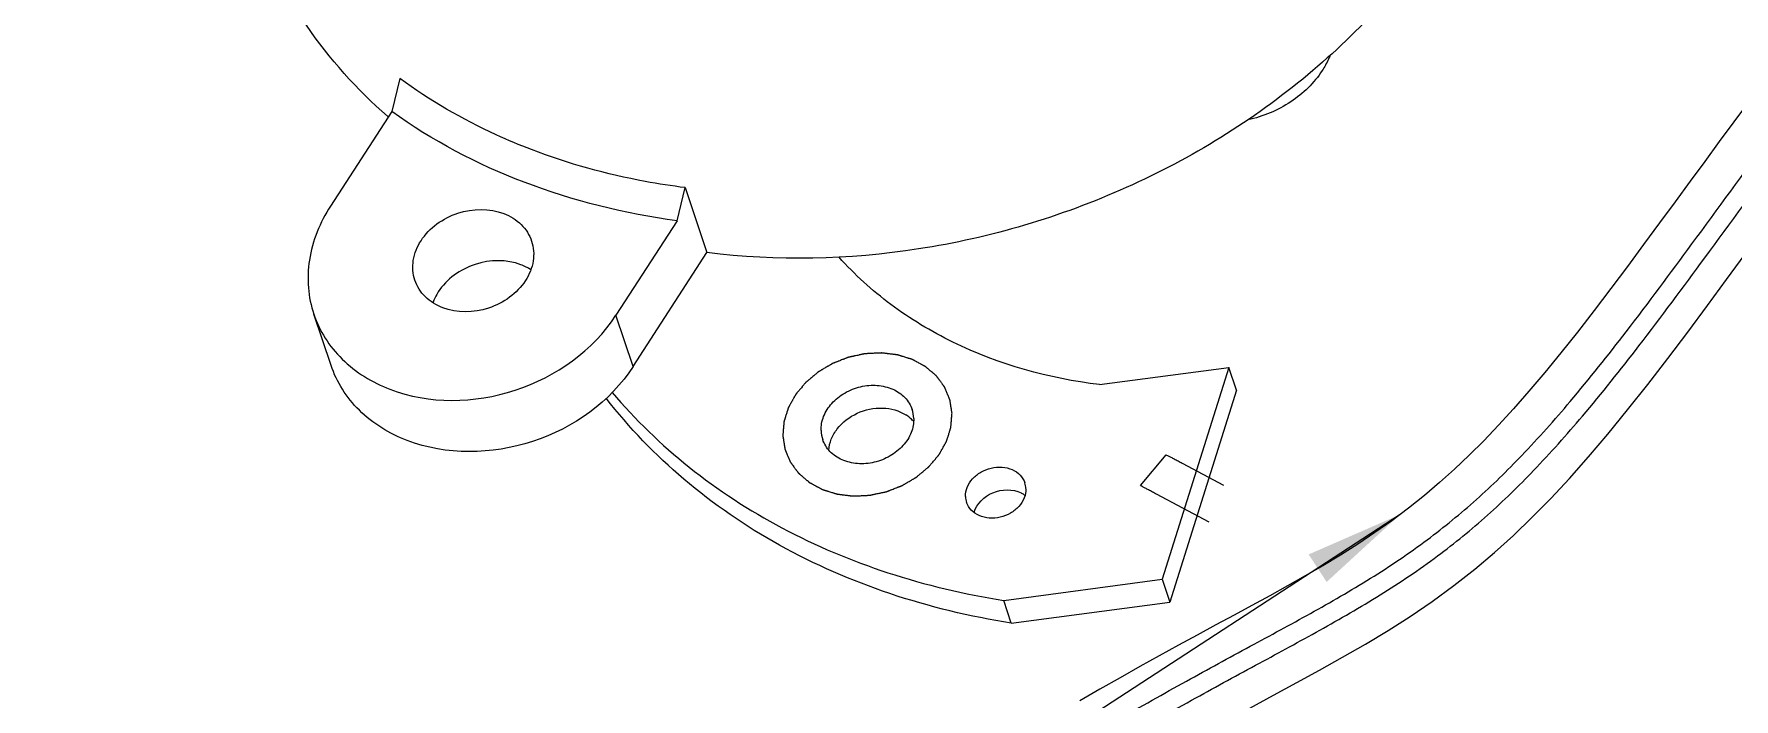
# Model space of a CAD drawing. Header units: millimetres. Extents: x 0 to 420, y 0 to 297.
# Drawn here: x 278.4 to 309.47, y 207.28 to 219.44 of the extents above; entities that cross this region are included whole.
import ezdxf

# ---------------------------------------------------------------- set-up
doc = ezdxf.new("R2010")
doc.units = ezdxf.units.MM
doc.header["$LTSCALE"] = 23.1
doc.layers.get('0').update_dxf_attribs({"linetype": 'CONTINUOUS'})
doc.styles.get("Standard").update_dxf_attribs({"font": 'txt', "width": 0.7})
doc.dimstyles.get("Standard").update_dxf_attribs({"dimtxt": 2.2, "dimasz": 1.8, "dimexe": 1.5, "dimexo": 0.5, "dimtad": 1, "dimdec": 1, "dimzin": 0, "dimdsep": 46, "dimtxsty": 'Standard', "dimblk": '_FILLED', "dimcen": 0.09, "dimclrt": 5, "dimazin": 0, "dimtp": 0.01, "dimtm": 0.01, "dimtfac": 1, "dimtdec": 1, "dimtofl": 0, "dimtmove": 0, "dimatfit": 3, "dimldrblk": '_FILLED', "dimfxl": 1, "dimtolj": 1, "dimtzin": 0, "dimarcsym": 0})

# ---------------------------------------------------------------- blocks, each defined once
blk = doc.blocks.new('_FILLED')
at = {"color": 0, "linetype": 'ByBlock'}
blk.add_solid([(0, 0), (-1, 0.167), (-1, -0.167)], dxfattribs=at)

msp = doc.modelspace()

# ---------------------------------------------------------------- linework, layer by layer
at = {"color": 7, "linetype": 'Continuous'}
for p, q in [((285.082, 218.63), (284.936, 218.025)), ((284.936, 218.025), (283.818, 216.297)), ((284.872, 217.929), (284.86, 217.939)), ((284.875, 217.931), (284.863, 217.942)), ((290.153, 216.027), (290.3, 216.633)), ((290.3, 216.633), (290.699, 215.446)), ((290.153, 216.027), (289.035, 214.299)), ((289.35, 213.362), (290.699, 215.446)), ((283.827, 213.381), (283.512, 214.318)), ((297.877, 213.029), (300.241, 213.343)), ((300.241, 213.343), (299.023, 209.468)), ((300.381, 212.927), (300.241, 213.343)), ((300.381, 212.927), (299.163, 209.051)), ((296.123, 209.083), (299.023, 209.468)), ((299.023, 209.468), (299.163, 209.051)), ((296.263, 208.666), (296.123, 209.083)), ((296.263, 208.666), (299.163, 209.051))]:
    msp.add_line(p, q, dxfattribs=at)
at = {"color": 9, "linetype": 'Continuous'}
msp.add_line((289.35, 213.362), (289.035, 214.299), dxfattribs=at)
at = {"color": 4, "linetype": 'Continuous'}
for p, q in [((298.627, 211.182), (299.093, 211.746)), ((299.388, 211.593), (300.142, 211.192)), ((299.882, 210.512), (298.918, 211.024))]:
    msp.add_line(p, q, dxfattribs=at)
at = {"color": 7, "linetype": 'Continuous'}
for points in [[(309.738, 218.195), (309.471, 217.836), (309.204, 217.475), (308.939, 217.114), (308.673, 216.751), (308.398, 216.375), (308.113, 215.987), (307.822, 215.591), (307.525, 215.19), (307.222, 214.786), (306.916, 214.383), (306.612, 213.991), (306.311, 213.613), (306.014, 213.251), (305.726, 212.91), (305.444, 212.589), (305.168, 212.286), (304.898, 212.004), (304.631, 211.736), (304.363, 211.481), (304.092, 211.237), (303.814, 211.001), (303.522, 210.767), (303.219, 210.54), (302.911, 210.322), (302.598, 210.113), (302.278, 209.911), (301.955, 209.716), (301.633, 209.529), (301.31, 209.346), (300.986, 209.167), (300.661, 208.99), (300.334, 208.812), (300.001, 208.632), (299.661, 208.448), (299.317, 208.26), (298.966, 208.067), (298.611, 207.87), (298.25, 207.667), (297.884, 207.458), (297.514, 207.243)], [(300.623, 207.113), (301.058, 207.349), (301.482, 207.579), (301.899, 207.807), (302.317, 208.041), (302.736, 208.282), (303.149, 208.531), (303.555, 208.79), (303.957, 209.064), (304.354, 209.354), (304.736, 209.654), (305.096, 209.959), (305.443, 210.272), (305.785, 210.602), (306.124, 210.947), (306.465, 211.314), (306.814, 211.708), (307.169, 212.126), (307.529, 212.567), (307.896, 213.031), (308.264, 213.508), (308.628, 213.991), (308.987, 214.475), (309.339, 214.953), (309.677, 215.414)]]:
    msp.add_lwpolyline(points, dxfattribs=at)
for centre, radius, start, end in [((293.901, 212.391), 0.579, 2.0841, 18.4838), ((293.97, 211.902), 0.68, 50.2325, 57.4814), ((293.998, 211.936), 0.636, 42.6212, 50.2067), ((294.012, 211.95), 0.616, 40.8726, 42.5866), ((293.364, 212.209), 0.579, 182.0841, 198.4838), ((296.232, 210.627), 0.47, 55.748, 63.5842), ((296.153, 211.113), 0.377, 2.0976, 18.5065), ((295.802, 210.994), 0.377, 182.0976, 198.5065), ((296.247, 210.65), 0.441, 52.7045, 55.6839)]:
    msp.add_arc(centre, radius, start, end, dxfattribs=at)
for points, knots in [([(295.38, 205.145), (296.306, 205.757), (297.66, 206.593), (299.431, 207.591), (300.609, 208.231), (301.738, 208.842), (302.652, 209.368), (303.359, 209.825), (304.016, 210.292), (304.775, 210.914), (305.645, 211.764), (306.557, 212.792), (307.588, 214.089), (308.785, 215.708), (310.214, 217.669), (311.589, 219.49), (312.85, 221.049), (313.863, 222.229), (314.898, 223.35), (315.61, 224.056), (315.969, 224.397)], [0, 0, 0, 0, 0.116493, 0.166852, 0.213324, 0.257205, 0.301614, 0.32386, 0.345543, 0.386213, 0.426664, 0.473071, 0.530327, 0.600505, 0.68436, 0.78495, 0.839916, 0.894748, 0.948116, 1, 1, 1, 1]), ([(295.565, 204.845), (296.486, 205.456), (297.836, 206.288), (299.601, 207.283), (300.778, 207.923), (301.91, 208.535), (302.828, 209.063), (303.541, 209.524), (304.207, 209.997), (304.977, 210.626), (305.859, 211.487), (306.781, 212.523), (307.818, 213.827), (309.016, 215.447), (310.441, 217.403), (311.808, 219.215), (313.061, 220.766), (314.065, 221.939), (315.091, 223.053), (315.796, 223.756), (316.151, 224.094)], [0, 0, 0, 0, 0.116032, 0.16627, 0.212707, 0.256659, 0.301321, 0.32379, 0.345743, 0.38702, 0.428035, 0.474924, 0.532525, 0.602806, 0.686439, 0.786466, 0.841088, 0.895604, 0.948563, 1, 1, 1, 1]), ([(284.86, 217.939), (284.299, 218.428), (283.306, 219.534), (282.642, 220.867), (282.411, 221.555)], [0, 0, 0, 0, 0.506007, 1, 1, 1, 1]), ([(304.169, 221.48), (303.494, 220.436), (301.751, 218.518), (298.42, 216.47), (294.628, 215.342), (291.978, 215.284), (290.699, 215.446)], [0, 0, 0, 0, 0.241156, 0.493796, 0.749812, 1, 1, 1, 1]), ([(302.092, 219.055), (302.082, 219.031), (302.04, 218.934), (301.989, 218.841), (301.946, 218.775)], [0, 0, 0, 0, 0.246659, 1, 1, 1, 1]), ([(287.494, 217.328), (287.276, 217.411), (286.431, 217.765), (285.632, 218.228), (285.082, 218.63)], [0, 0, 0, 0, 0.255369, 1, 1, 1, 1]), ([(301.946, 218.775), (301.799, 218.548), (301.389, 218.151), (300.865, 217.934), (300.588, 217.874)], [0, 0, 0, 0, 0.488133, 1, 1, 1, 1]), ([(290.153, 216.027), (289.2, 216.156), (287.361, 216.608), (285.679, 217.492), (284.936, 218.025)], [0, 0, 0, 0, 0.51273, 1, 1, 1, 1]), ([(290.3, 216.633), (290.056, 216.664), (289.102, 216.812), (288.165, 217.071), (287.494, 217.328)], [0, 0, 0, 0, 0.254751, 1, 1, 1, 1]), ([(283.818, 216.297), (283.625, 216), (283.42, 215.497), (283.392, 214.805), (283.459, 214.475), (283.512, 214.318)], [0, 0, 0, 0, 0.514741, 0.759722, 1, 1, 1, 1]), ([(285.472, 215.663), (285.624, 215.898), (286.116, 216.251), (286.723, 216.259), (286.984, 216.159)], [0, 0, 0, 0, 0.500574, 1, 1, 1, 1]), ([(286.984, 216.159), (287.102, 216.114), (287.318, 215.983), (287.455, 215.768), (287.493, 215.656)], [0, 0, 0, 0, 0.516007, 1, 1, 1, 1]), ([(285.36, 214.939), (285.322, 215.054), (285.302, 215.315), (285.402, 215.555), (285.472, 215.663)], [0, 0, 0, 0, 0.483404, 1, 1, 1, 1]), ([(287.493, 215.656), (287.531, 215.541), (287.551, 215.28), (287.451, 215.041), (287.381, 214.932)], [0, 0, 0, 0, 0.483404, 1, 1, 1, 1]), ([(287.299, 215.222), (287.038, 215.322), (286.431, 215.314), (285.939, 214.961), (285.787, 214.726)], [0, 0, 0, 0, 0.499426, 1, 1, 1, 1]), ([(297.877, 213.029), (296.952, 213.142), (295.596, 213.518), (294.047, 214.454), (293.398, 215.043), (293.113, 215.362)], [0, 0, 0, 0, 0.517046, 0.762657, 1, 1, 1, 1]), ([(285.869, 214.437), (285.751, 214.482), (285.535, 214.612), (285.398, 214.827), (285.36, 214.939)], [0, 0, 0, 0, 0.516007, 1, 1, 1, 1]), ([(287.381, 214.932), (287.229, 214.697), (286.736, 214.344), (286.13, 214.337), (285.869, 214.437)], [0, 0, 0, 0, 0.500574, 1, 1, 1, 1]), ([(285.787, 214.726), (285.777, 214.711), (285.74, 214.651), (285.71, 214.586), (285.691, 214.537)], [0, 0, 0, 0, 0.253792, 1, 1, 1, 1]), ([(283.512, 214.318), (283.563, 214.165), (283.705, 213.868), (284.13, 213.343), (284.581, 213.067), (284.903, 212.944)], [0, 0, 0, 0, 0.240633, 0.485768, 1, 1, 1, 1]), ([(284.903, 212.944), (285.617, 212.671), (287.274, 212.692), (288.62, 213.657), (289.035, 214.299)], [0, 0, 0, 0, 0.499426, 1, 1, 1, 1]), ([(285.218, 212.007), (284.896, 212.13), (284.445, 212.406), (284.02, 212.931), (283.878, 213.228), (283.827, 213.381)], [0, 0, 0, 0, 0.514232, 0.759367, 1, 1, 1, 1]), ([(289.35, 213.362), (288.935, 212.719), (287.589, 211.754), (285.932, 211.734), (285.218, 212.007)], [0, 0, 0, 0, 0.500574, 1, 1, 1, 1]), ([(288.967, 212.888), (289.388, 212.388), (290.351, 211.456), (292.063, 210.344), (294.01, 209.525), (295.406, 209.195), (296.123, 209.083)], [0, 0, 0, 0, 0.237197, 0.482394, 0.73668, 1, 1, 1, 1]), ([(292.785, 212.188), (292.782, 212.275), (292.818, 212.46), (292.975, 212.702), (293.213, 212.891), (293.502, 213.005), (293.809, 213.031), (294.095, 212.964), (294.327, 212.81), (294.423, 212.655), (294.45, 212.575)], [0, 0, 0, 0, 0.115312, 0.239453, 0.371913, 0.508353, 0.642834, 0.770193, 0.888346, 1, 1, 1, 1]), ([(296.263, 208.666), (295.51, 208.785), (294.046, 209.136), (292.014, 210.021), (290.249, 211.229), (289.276, 212.24), (288.858, 212.782)], [0, 0, 0, 0, 0.263964, 0.518362, 0.763249, 1, 1, 1, 1]), ([(292.926, 211.831), (292.931, 211.899), (292.964, 212.039), (293.115, 212.297), (293.436, 212.539), (293.899, 212.638), (294.211, 212.555), (294.335, 212.476)], [0, 0, 0, 0, 0.113876, 0.234405, 0.4918, 0.755467, 1, 1, 1, 1]), ([(294.479, 212.412), (294.482, 212.325), (294.447, 212.14), (294.29, 211.898), (294.052, 211.709), (293.762, 211.595), (293.456, 211.569), (293.169, 211.636), (292.937, 211.79), (292.842, 211.945), (292.815, 212.025)], [0, 0, 0, 0, 0.115312, 0.239453, 0.371913, 0.508353, 0.642834, 0.770193, 0.888346, 1, 1, 1, 1]), ([(295.425, 210.98), (295.423, 211.037), (295.446, 211.158), (295.549, 211.315), (295.704, 211.438), (295.893, 211.513), (296.092, 211.53), (296.279, 211.486), (296.431, 211.386), (296.493, 211.285), (296.511, 211.232)], [0, 0, 0, 0, 0.115289, 0.239457, 0.371902, 0.508338, 0.642811, 0.770165, 0.888299, 1, 1, 1, 1]), ([(296.53, 211.126), (296.532, 211.069), (296.509, 210.949), (296.406, 210.791), (296.251, 210.668), (296.062, 210.594), (295.863, 210.577), (295.676, 210.62), (295.524, 210.721), (295.462, 210.821), (295.444, 210.874)], [0, 0, 0, 0, 0.115289, 0.239457, 0.371902, 0.508338, 0.642811, 0.770165, 0.888299, 1, 1, 1, 1]), ([(295.581, 210.689), (295.626, 210.85), (295.905, 211.12), (296.287, 211.124), (296.441, 211.048)], [0, 0, 0, 0, 0.493343, 1, 1, 1, 1])]:
    msp.add_open_spline(points, degree=3, knots=knots, dxfattribs=at)
msp.add_open_spline([(287.48, 215.131), (287.423, 215.167), (287.362, 215.198), (287.299, 215.222)], degree=3, dxfattribs=at)
at = {"color": 4, "linetype": 'Continuous'}
for points, knots in [([(295.179, 212.505), (295.176, 212.526), (295.171, 212.557), (295.164, 212.598), (295.16, 212.629), (295.156, 212.655), (295.152, 212.675), (295.15, 212.691), (295.148, 212.706), (295.146, 212.719), (295.144, 212.729), (295.143, 212.736), (295.142, 212.741), (295.142, 212.745), (295.141, 212.748), (295.141, 212.75), (295.141, 212.752), (295.14, 212.753), (295.14, 212.754), (295.14, 212.755), (295.139, 212.757), (295.137, 212.76), (295.136, 212.763), (295.134, 212.768), (295.131, 212.774), (295.127, 212.784), (295.122, 212.796), (295.116, 212.81), (295.11, 212.825), (295.102, 212.844), (295.092, 212.868), (295.082, 212.892), (295.074, 212.911), (295.068, 212.925), (295.062, 212.94), (295.057, 212.952), (295.053, 212.961), (295.051, 212.967), (295.049, 212.972), (295.047, 212.976), (295.046, 212.979), (295.045, 212.981), (295.045, 212.982), (295.045, 212.983), (295.044, 212.984), (295.043, 212.985), (295.042, 212.986), (295.04, 212.989), (295.037, 212.992), (295.034, 212.997), (295.03, 213.002), (295.024, 213.01), (295.016, 213.021), (295.007, 213.034), (294.998, 213.047), (294.985, 213.064), (294.97, 213.085), (294.954, 213.106), (294.942, 213.123), (294.932, 213.136), (294.923, 213.149), (294.915, 213.159), (294.909, 213.168), (294.905, 213.173), (294.902, 213.177), (294.899, 213.18), (294.897, 213.183), (294.896, 213.185), (294.895, 213.186), (294.895, 213.187), (294.894, 213.188), (294.893, 213.188), (294.891, 213.19), (294.888, 213.192), (294.885, 213.195), (294.881, 213.199), (294.876, 213.203), (294.867, 213.21), (294.857, 213.219), (294.844, 213.23), (294.832, 213.241), (294.815, 213.255), (294.794, 213.273), (294.773, 213.291), (294.756, 213.306), (294.743, 213.317), (294.731, 213.327), (294.72, 213.336), (294.712, 213.344), (294.707, 213.348), (294.702, 213.352), (294.699, 213.354), (294.697, 213.357), (294.695, 213.358), (294.694, 213.359), (294.693, 213.36), (294.692, 213.36), (294.691, 213.361), (294.689, 213.362), (294.686, 213.364), (294.682, 213.366), (294.677, 213.369), (294.671, 213.372), (294.661, 213.377), (294.648, 213.384), (294.633, 213.392), (294.618, 213.4), (294.598, 213.411), (294.573, 213.425), (294.549, 213.438), (294.529, 213.449), (294.514, 213.457), (294.499, 213.465), (294.486, 213.472), (294.476, 213.477), (294.47, 213.48), (294.465, 213.483), (294.461, 213.485), (294.458, 213.487), (294.456, 213.488), (294.455, 213.489), (294.454, 213.489), (294.453, 213.49), (294.452, 213.49), (294.449, 213.491), (294.446, 213.492), (294.441, 213.493), (294.436, 213.495), (294.429, 213.497), (294.417, 213.501), (294.403, 213.505), (294.386, 213.51), (294.37, 213.515), (294.347, 213.522), (294.319, 213.531), (294.291, 213.54), (294.268, 213.547), (294.251, 213.552), (294.234, 213.557), (294.22, 213.562), (294.209, 213.565), (294.202, 213.568), (294.196, 213.569), (294.192, 213.571), (294.189, 213.572), (294.186, 213.572), (294.185, 213.573), (294.184, 213.573), (294.183, 213.573), (294.181, 213.574), (294.178, 213.574), (294.175, 213.574), (294.17, 213.575), (294.164, 213.576), (294.156, 213.577), (294.144, 213.578), (294.129, 213.58), (294.111, 213.582), (294.093, 213.584), (294.068, 213.587), (294.038, 213.591), (294.008, 213.595), (293.983, 213.598), (293.965, 213.6), (293.947, 213.602), (293.932, 213.604), (293.92, 213.605), (293.912, 213.606), (293.906, 213.607), (293.901, 213.608), (293.898, 213.608), (293.895, 213.608), (293.893, 213.609), (293.892, 213.609), (293.891, 213.609), (293.89, 213.609), (293.887, 213.608), (293.883, 213.608), (293.878, 213.608), (293.872, 213.608), (293.864, 213.607), (293.851, 213.607), (293.835, 213.606), (293.816, 213.605), (293.797, 213.604), (293.771, 213.603), (293.739, 213.601), (293.707, 213.6), (293.682, 213.598), (293.662, 213.597), (293.643, 213.597), (293.627, 213.596), (293.614, 213.595), (293.606, 213.595), (293.6, 213.594), (293.595, 213.594), (293.591, 213.594), (293.589, 213.594), (293.587, 213.594), (293.586, 213.594), (293.585, 213.593), (293.583, 213.593), (293.58, 213.593), (293.576, 213.592), (293.572, 213.591), (293.565, 213.589), (293.558, 213.588), (293.545, 213.585), (293.53, 213.582), (293.511, 213.578), (293.492, 213.574), (293.467, 213.568), (293.436, 213.561), (293.405, 213.555), (293.38, 213.549), (293.361, 213.545), (293.342, 213.541), (293.327, 213.538), (293.314, 213.535), (293.306, 213.534), (293.3, 213.532), (293.296, 213.531), (293.292, 213.53), (293.289, 213.53), (293.287, 213.529), (293.286, 213.529), (293.285, 213.529), (293.284, 213.528), (293.281, 213.527), (293.277, 213.526), (293.273, 213.524), (293.267, 213.522), (293.259, 213.519), (293.247, 213.514), (293.233, 213.508), (293.215, 213.501), (293.197, 213.494), (293.173, 213.485), (293.143, 213.474), (293.113, 213.462), (293.089, 213.453), (293.071, 213.446), (293.054, 213.439), (293.039, 213.433), (293.027, 213.428), (293.019, 213.425), (293.013, 213.423), (293.009, 213.421), (293.005, 213.42), (293.002, 213.419), (293.001, 213.418), (293, 213.418), (292.999, 213.417), (292.997, 213.417), (292.995, 213.415), (292.992, 213.413), (292.988, 213.411), (292.982, 213.407), (292.975, 213.403), (292.964, 213.397), (292.951, 213.389), (292.934, 213.379), (292.918, 213.37), (292.896, 213.357), (292.869, 213.341), (292.841, 213.325), (292.82, 213.312), (292.803, 213.302), (292.787, 213.293), (292.773, 213.285), (292.762, 213.278), (292.755, 213.274), (292.75, 213.271), (292.746, 213.269), (292.742, 213.267), (292.74, 213.265), (292.739, 213.265), (292.738, 213.264), (292.737, 213.263), (292.736, 213.262), (292.733, 213.26), (292.73, 213.258), (292.727, 213.255), (292.722, 213.251), (292.716, 213.246), (292.706, 213.238), (292.694, 213.228), (292.68, 213.215), (292.665, 213.203), (292.646, 213.187), (292.622, 213.167), (292.598, 213.147), (292.578, 213.13), (292.564, 213.118), (292.549, 213.106), (292.537, 213.096), (292.527, 213.088), (292.521, 213.083), (292.517, 213.079), (292.513, 213.076), (292.51, 213.073), (292.508, 213.071), (292.507, 213.07), (292.506, 213.07), (292.505, 213.069), (292.504, 213.068), (292.502, 213.066), (292.5, 213.063), (292.497, 213.059), (292.493, 213.055), (292.488, 213.049), (292.481, 213.04), (292.471, 213.028), (292.46, 213.015), (292.448, 213.001), (292.433, 212.982), (292.413, 212.959), (292.394, 212.936), (292.379, 212.918), (292.367, 212.904), (292.356, 212.891), (292.346, 212.879), (292.338, 212.87), (292.334, 212.864), (292.33, 212.86), (292.327, 212.856), (292.325, 212.853), (292.323, 212.851), (292.322, 212.85), (292.321, 212.849), (292.321, 212.848), (292.32, 212.847), (292.319, 212.845), (292.317, 212.842), (292.315, 212.838), (292.312, 212.833), (292.309, 212.827), (292.303, 212.817), (292.296, 212.804), (292.288, 212.789), (292.279, 212.774), (292.268, 212.754), (292.254, 212.728), (292.24, 212.703), (292.229, 212.683), (292.22, 212.668), (292.212, 212.653), (292.205, 212.64), (292.199, 212.63), (292.196, 212.624), (292.193, 212.619), (292.191, 212.615), (292.189, 212.612), (292.188, 212.61), (292.187, 212.609), (292.186, 212.608), (292.186, 212.607), (292.186, 212.605), (292.185, 212.603), (292.184, 212.6), (292.183, 212.596), (292.181, 212.591), (292.179, 212.584), (292.176, 212.573), (292.172, 212.56), (292.167, 212.544), (292.162, 212.529), (292.155, 212.508), (292.147, 212.481), (292.138, 212.455), (292.132, 212.434), (292.127, 212.418), (292.122, 212.402), (292.118, 212.389), (292.114, 212.378), (292.112, 212.372), (292.111, 212.366), (292.109, 212.363), (292.108, 212.359), (292.108, 212.357), (292.107, 212.356), (292.107, 212.355), (292.107, 212.354), (292.107, 212.352), (292.107, 212.35), (292.106, 212.346), (292.106, 212.342), (292.106, 212.337), (292.105, 212.33), (292.104, 212.319), (292.103, 212.306), (292.102, 212.29), (292.1, 212.273), (292.099, 212.252), (292.096, 212.225), (292.094, 212.192), (292.09, 212.149), (292.087, 212.117), (292.086, 212.095)], [0, 0, 0, 0, 0.015625, 0.023438, 0.03125, 0.039062, 0.042969, 0.046875, 0.050781, 0.054688, 0.056641, 0.058594, 0.05957, 0.060547, 0.061523, 0.062012, 0.062256, 0.0625, 0.062744, 0.062988, 0.063477, 0.064453, 0.06543, 0.066406, 0.068359, 0.070312, 0.074219, 0.078125, 0.082031, 0.085938, 0.09375, 0.101562, 0.105469, 0.109375, 0.113281, 0.117188, 0.119141, 0.121094, 0.12207, 0.123047, 0.124023, 0.124512, 0.124756, 0.125, 0.125244, 0.125488, 0.125977, 0.126953, 0.12793, 0.128906, 0.130859, 0.132812, 0.136719, 0.140625, 0.144531, 0.148438, 0.15625, 0.164062, 0.167969, 0.171875, 0.175781, 0.179688, 0.181641, 0.183594, 0.18457, 0.185547, 0.186523, 0.187012, 0.187256, 0.1875, 0.187744, 0.187988, 0.188477, 0.189453, 0.19043, 0.191406, 0.193359, 0.195312, 0.199219, 0.203125, 0.207031, 0.210938, 0.21875, 0.226562, 0.230469, 0.234375, 0.238281, 0.242188, 0.244141, 0.246094, 0.24707, 0.248047, 0.249023, 0.249512, 0.249756, 0.25, 0.250244, 0.250488, 0.250977, 0.251953, 0.25293, 0.253906, 0.255859, 0.257812, 0.261719, 0.265625, 0.269531, 0.273438, 0.28125, 0.289062, 0.292969, 0.296875, 0.300781, 0.304688, 0.306641, 0.308594, 0.30957, 0.310547, 0.311523, 0.312012, 0.312256, 0.3125, 0.312744, 0.312988, 0.313477, 0.314453, 0.31543, 0.316406, 0.318359, 0.320312, 0.324219, 0.328125, 0.332031, 0.335938, 0.34375, 0.351562, 0.355469, 0.359375, 0.363281, 0.367188, 0.369141, 0.371094, 0.37207, 0.373047, 0.374023, 0.374512, 0.374756, 0.375, 0.375244, 0.375488, 0.375977, 0.376953, 0.37793, 0.378906, 0.380859, 0.382812, 0.386719, 0.390625, 0.394531, 0.398438, 0.40625, 0.414062, 0.417969, 0.421875, 0.425781, 0.429688, 0.431641, 0.433594, 0.43457, 0.435547, 0.436523, 0.437012, 0.437256, 0.4375, 0.437744, 0.437988, 0.438477, 0.439453, 0.44043, 0.441406, 0.443359, 0.445312, 0.449219, 0.453125, 0.457031, 0.460938, 0.46875, 0.476562, 0.480469, 0.484375, 0.488281, 0.492188, 0.494141, 0.496094, 0.49707, 0.498047, 0.499023, 0.499512, 0.499756, 0.5, 0.500244, 0.500488, 0.500977, 0.501953, 0.50293, 0.503906, 0.505859, 0.507812, 0.511719, 0.515625, 0.519531, 0.523438, 0.53125, 0.539062, 0.542969, 0.546875, 0.550781, 0.554688, 0.556641, 0.558594, 0.55957, 0.560547, 0.561523, 0.562012, 0.562256, 0.5625, 0.562744, 0.562988, 0.563477, 0.564453, 0.56543, 0.566406, 0.568359, 0.570312, 0.574219, 0.578125, 0.582031, 0.585938, 0.59375, 0.601562, 0.605469, 0.609375, 0.613281, 0.617188, 0.619141, 0.621094, 0.62207, 0.623047, 0.624023, 0.624512, 0.624756, 0.625, 0.625244, 0.625488, 0.625977, 0.626953, 0.62793, 0.628906, 0.630859, 0.632812, 0.636719, 0.640625, 0.644531, 0.648438, 0.65625, 0.664062, 0.667969, 0.671875, 0.675781, 0.679688, 0.681641, 0.683594, 0.68457, 0.685547, 0.686523, 0.687012, 0.687256, 0.6875, 0.687744, 0.687988, 0.688477, 0.689453, 0.69043, 0.691406, 0.693359, 0.695312, 0.699219, 0.703125, 0.707031, 0.710938, 0.71875, 0.726562, 0.730469, 0.734375, 0.738281, 0.742188, 0.744141, 0.746094, 0.74707, 0.748047, 0.749023, 0.749512, 0.749756, 0.75, 0.750244, 0.750488, 0.750977, 0.751953, 0.75293, 0.753906, 0.755859, 0.757812, 0.761719, 0.765625, 0.769531, 0.773438, 0.78125, 0.789062, 0.792969, 0.796875, 0.800781, 0.804688, 0.806641, 0.808594, 0.80957, 0.810547, 0.811523, 0.812012, 0.812256, 0.8125, 0.812744, 0.812988, 0.813477, 0.814453, 0.81543, 0.816406, 0.818359, 0.820312, 0.824219, 0.828125, 0.832031, 0.835938, 0.84375, 0.851562, 0.855469, 0.859375, 0.863281, 0.867188, 0.869141, 0.871094, 0.87207, 0.873047, 0.874023, 0.874512, 0.874756, 0.875, 0.875244, 0.875488, 0.875977, 0.876953, 0.87793, 0.878906, 0.880859, 0.882812, 0.886719, 0.890625, 0.894531, 0.898438, 0.90625, 0.914062, 0.917969, 0.921875, 0.925781, 0.929688, 0.931641, 0.933594, 0.93457, 0.935547, 0.936523, 0.937012, 0.937256, 0.9375, 0.937744, 0.937988, 0.938477, 0.939453, 0.94043, 0.941406, 0.943359, 0.945312, 0.949219, 0.953125, 0.957031, 0.960938, 0.96875, 0.976562, 0.984375, 1, 1, 1, 1]), ([(292.086, 212.095), (292.089, 212.074), (292.094, 212.043), (292.1, 212.002), (292.105, 211.971), (292.109, 211.945), (292.112, 211.925), (292.115, 211.909), (292.117, 211.894), (292.119, 211.881), (292.121, 211.871), (292.122, 211.864), (292.122, 211.859), (292.123, 211.855), (292.123, 211.852), (292.124, 211.85), (292.124, 211.848), (292.124, 211.847), (292.125, 211.847), (292.125, 211.845), (292.126, 211.843), (292.127, 211.84), (292.129, 211.837), (292.131, 211.832), (292.133, 211.826), (292.137, 211.816), (292.142, 211.804), (292.148, 211.79), (292.154, 211.776), (292.162, 211.756), (292.172, 211.732), (292.182, 211.708), (292.19, 211.689), (292.196, 211.675), (292.202, 211.661), (292.207, 211.649), (292.211, 211.639), (292.214, 211.633), (292.216, 211.628), (292.217, 211.625), (292.218, 211.622), (292.219, 211.619), (292.22, 211.618), (292.22, 211.617), (292.221, 211.617), (292.221, 211.616), (292.223, 211.614), (292.225, 211.611), (292.227, 211.608), (292.23, 211.604), (292.234, 211.598), (292.24, 211.59), (292.248, 211.579), (292.258, 211.566), (292.267, 211.554), (292.279, 211.537), (292.295, 211.515), (292.311, 211.494), (292.323, 211.477), (292.332, 211.464), (292.342, 211.452), (292.35, 211.441), (292.356, 211.432), (292.36, 211.427), (292.363, 211.423), (292.365, 211.42), (292.367, 211.417), (292.368, 211.415), (292.369, 211.414), (292.37, 211.413), (292.371, 211.413), (292.372, 211.412), (292.374, 211.41), (292.376, 211.408), (292.379, 211.405), (292.383, 211.402), (292.389, 211.397), (292.397, 211.39), (292.408, 211.381), (292.42, 211.37), (292.433, 211.359), (292.45, 211.345), (292.471, 211.327), (292.492, 211.309), (292.509, 211.294), (292.521, 211.283), (292.534, 211.273), (292.544, 211.264), (292.553, 211.256), (292.558, 211.252), (292.562, 211.248), (292.565, 211.246), (292.568, 211.243), (292.57, 211.242), (292.571, 211.241), (292.572, 211.24), (292.573, 211.24), (292.574, 211.239), (292.576, 211.238), (292.579, 211.236), (292.583, 211.234), (292.588, 211.231), (292.594, 211.228), (292.604, 211.223), (292.616, 211.216), (292.631, 211.208), (292.646, 211.2), (292.666, 211.189), (292.691, 211.176), (292.716, 211.162), (292.736, 211.151), (292.751, 211.143), (292.766, 211.135), (292.778, 211.128), (292.788, 211.123), (292.794, 211.12), (292.799, 211.117), (292.803, 211.115), (292.806, 211.113), (292.808, 211.112), (292.81, 211.111), (292.811, 211.111), (292.812, 211.111), (292.813, 211.11), (292.816, 211.109), (292.819, 211.108), (292.823, 211.107), (292.829, 211.105), (292.836, 211.103), (292.847, 211.1), (292.861, 211.095), (292.878, 211.09), (292.895, 211.085), (292.918, 211.078), (292.946, 211.069), (292.974, 211.06), (292.996, 211.053), (293.013, 211.048), (293.03, 211.043), (293.044, 211.038), (293.056, 211.035), (293.063, 211.033), (293.068, 211.031), (293.072, 211.03), (293.076, 211.028), (293.078, 211.028), (293.08, 211.027), (293.081, 211.027), (293.082, 211.027), (293.084, 211.027), (293.086, 211.026), (293.09, 211.026), (293.095, 211.025), (293.101, 211.024), (293.108, 211.024), (293.12, 211.022), (293.136, 211.02), (293.154, 211.018), (293.172, 211.016), (293.196, 211.013), (293.227, 211.009), (293.257, 211.005), (293.281, 211.002), (293.299, 211), (293.318, 210.998), (293.333, 210.996), (293.345, 210.995), (293.352, 210.994), (293.359, 210.993), (293.363, 210.992), (293.367, 210.992), (293.37, 210.992), (293.371, 210.992), (293.372, 210.991), (293.373, 210.991), (293.375, 210.992), (293.378, 210.992), (293.382, 210.992), (293.387, 210.992), (293.393, 210.992), (293.401, 210.993), (293.414, 210.993), (293.43, 210.994), (293.449, 210.995), (293.468, 210.996), (293.494, 210.997), (293.526, 210.999), (293.557, 211), (293.583, 211.002), (293.602, 211.003), (293.621, 211.004), (293.637, 211.004), (293.65, 211.005), (293.658, 211.005), (293.664, 211.006), (293.669, 211.006), (293.673, 211.006), (293.676, 211.006), (293.678, 211.006), (293.679, 211.006), (293.68, 211.007), (293.682, 211.007), (293.684, 211.008), (293.688, 211.008), (293.693, 211.009), (293.699, 211.011), (293.707, 211.012), (293.719, 211.015), (293.735, 211.019), (293.754, 211.023), (293.772, 211.027), (293.797, 211.032), (293.829, 211.039), (293.86, 211.045), (293.885, 211.051), (293.903, 211.055), (293.922, 211.059), (293.938, 211.062), (293.95, 211.065), (293.958, 211.067), (293.964, 211.068), (293.969, 211.069), (293.973, 211.07), (293.976, 211.07), (293.977, 211.071), (293.978, 211.071), (293.979, 211.071), (293.981, 211.072), (293.984, 211.073), (293.987, 211.074), (293.992, 211.076), (293.998, 211.078), (294.005, 211.081), (294.017, 211.086), (294.032, 211.092), (294.05, 211.099), (294.068, 211.106), (294.092, 211.115), (294.122, 211.127), (294.151, 211.138), (294.175, 211.147), (294.193, 211.154), (294.211, 211.161), (294.226, 211.167), (294.238, 211.172), (294.245, 211.175), (294.251, 211.177), (294.256, 211.179), (294.259, 211.18), (294.262, 211.181), (294.264, 211.182), (294.265, 211.182), (294.266, 211.183), (294.267, 211.184), (294.269, 211.185), (294.273, 211.187), (294.277, 211.189), (294.282, 211.193), (294.289, 211.197), (294.3, 211.203), (294.314, 211.211), (294.33, 211.221), (294.347, 211.23), (294.368, 211.243), (294.396, 211.259), (294.423, 211.275), (294.445, 211.288), (294.461, 211.298), (294.478, 211.307), (294.491, 211.315), (294.502, 211.322), (294.509, 211.326), (294.515, 211.329), (294.519, 211.331), (294.522, 211.333), (294.525, 211.335), (294.526, 211.336), (294.527, 211.336), (294.528, 211.337), (294.529, 211.338), (294.531, 211.34), (294.534, 211.342), (294.538, 211.345), (294.543, 211.349), (294.549, 211.354), (294.558, 211.362), (294.57, 211.373), (294.585, 211.385), (294.599, 211.397), (294.619, 211.413), (294.643, 211.433), (294.667, 211.454), (294.686, 211.47), (294.701, 211.482), (294.715, 211.494), (294.727, 211.504), (294.737, 211.512), (294.743, 211.517), (294.748, 211.521), (294.752, 211.524), (294.755, 211.527), (294.757, 211.529), (294.758, 211.53), (294.759, 211.53), (294.76, 211.531), (294.761, 211.532), (294.762, 211.534), (294.765, 211.537), (294.767, 211.541), (294.771, 211.545), (294.776, 211.551), (294.784, 211.56), (294.793, 211.572), (294.805, 211.586), (294.816, 211.599), (294.832, 211.618), (294.851, 211.641), (294.87, 211.664), (294.886, 211.682), (294.897, 211.696), (294.909, 211.71), (294.918, 211.721), (294.926, 211.73), (294.931, 211.736), (294.935, 211.741), (294.938, 211.744), (294.94, 211.747), (294.942, 211.749), (294.943, 211.75), (294.943, 211.751), (294.944, 211.752), (294.945, 211.753), (294.946, 211.755), (294.948, 211.758), (294.95, 211.762), (294.953, 211.767), (294.956, 211.774), (294.962, 211.784), (294.969, 211.796), (294.977, 211.811), (294.985, 211.826), (294.997, 211.846), (295.011, 211.872), (295.025, 211.897), (295.036, 211.917), (295.044, 211.932), (295.053, 211.947), (295.06, 211.96), (295.065, 211.97), (295.069, 211.976), (295.072, 211.981), (295.074, 211.985), (295.076, 211.988), (295.077, 211.99), (295.077, 211.991), (295.078, 211.992), (295.078, 211.993), (295.079, 211.995), (295.079, 211.997), (295.081, 212), (295.082, 212.004), (295.083, 212.009), (295.085, 212.016), (295.089, 212.027), (295.093, 212.04), (295.098, 212.056), (295.103, 212.071), (295.11, 212.093), (295.118, 212.119), (295.126, 212.145), (295.133, 212.166), (295.138, 212.182), (295.143, 212.198), (295.147, 212.211), (295.15, 212.222), (295.152, 212.228), (295.154, 212.234), (295.155, 212.238), (295.156, 212.241), (295.157, 212.243), (295.157, 212.245), (295.158, 212.246), (295.158, 212.247), (295.158, 212.248), (295.158, 212.25), (295.158, 212.254), (295.159, 212.258), (295.159, 212.263), (295.16, 212.27), (295.16, 212.281), (295.162, 212.294), (295.163, 212.31), (295.164, 212.327), (295.166, 212.348), (295.168, 212.375), (295.171, 212.408), (295.174, 212.451), (295.177, 212.484), (295.179, 212.505)], [0, 0, 0, 0, 0.015625, 0.023438, 0.03125, 0.039062, 0.042969, 0.046875, 0.050781, 0.054688, 0.056641, 0.058594, 0.05957, 0.060547, 0.061523, 0.062012, 0.062256, 0.0625, 0.062744, 0.062988, 0.063477, 0.064453, 0.06543, 0.066406, 0.068359, 0.070312, 0.074219, 0.078125, 0.082031, 0.085938, 0.09375, 0.101562, 0.105469, 0.109375, 0.113281, 0.117188, 0.119141, 0.121094, 0.12207, 0.123047, 0.124023, 0.124512, 0.124756, 0.125, 0.125244, 0.125488, 0.125977, 0.126953, 0.12793, 0.128906, 0.130859, 0.132812, 0.136719, 0.140625, 0.144531, 0.148438, 0.15625, 0.164062, 0.167969, 0.171875, 0.175781, 0.179688, 0.181641, 0.183594, 0.18457, 0.185547, 0.186523, 0.187012, 0.187256, 0.1875, 0.187744, 0.187988, 0.188477, 0.189453, 0.19043, 0.191406, 0.193359, 0.195312, 0.199219, 0.203125, 0.207031, 0.210938, 0.21875, 0.226562, 0.230469, 0.234375, 0.238281, 0.242188, 0.244141, 0.246094, 0.24707, 0.248047, 0.249023, 0.249512, 0.249756, 0.25, 0.250244, 0.250488, 0.250977, 0.251953, 0.25293, 0.253906, 0.255859, 0.257812, 0.261719, 0.265625, 0.269531, 0.273438, 0.28125, 0.289062, 0.292969, 0.296875, 0.300781, 0.304688, 0.306641, 0.308594, 0.30957, 0.310547, 0.311523, 0.312012, 0.312256, 0.3125, 0.312744, 0.312988, 0.313477, 0.314453, 0.31543, 0.316406, 0.318359, 0.320312, 0.324219, 0.328125, 0.332031, 0.335938, 0.34375, 0.351562, 0.355469, 0.359375, 0.363281, 0.367188, 0.369141, 0.371094, 0.37207, 0.373047, 0.374023, 0.374512, 0.374756, 0.375, 0.375244, 0.375488, 0.375977, 0.376953, 0.37793, 0.378906, 0.380859, 0.382812, 0.386719, 0.390625, 0.394531, 0.398438, 0.40625, 0.414062, 0.417969, 0.421875, 0.425781, 0.429688, 0.431641, 0.433594, 0.43457, 0.435547, 0.436523, 0.437012, 0.437256, 0.4375, 0.437744, 0.437988, 0.438477, 0.439453, 0.44043, 0.441406, 0.443359, 0.445312, 0.449219, 0.453125, 0.457031, 0.460938, 0.46875, 0.476562, 0.480469, 0.484375, 0.488281, 0.492188, 0.494141, 0.496094, 0.49707, 0.498047, 0.499023, 0.499512, 0.499756, 0.5, 0.500244, 0.500488, 0.500977, 0.501953, 0.50293, 0.503906, 0.505859, 0.507812, 0.511719, 0.515625, 0.519531, 0.523438, 0.53125, 0.539062, 0.542969, 0.546875, 0.550781, 0.554688, 0.556641, 0.558594, 0.55957, 0.560547, 0.561523, 0.562012, 0.562256, 0.5625, 0.562744, 0.562988, 0.563477, 0.564453, 0.56543, 0.566406, 0.568359, 0.570312, 0.574219, 0.578125, 0.582031, 0.585938, 0.59375, 0.601562, 0.605469, 0.609375, 0.613281, 0.617188, 0.619141, 0.621094, 0.62207, 0.623047, 0.624023, 0.624512, 0.624756, 0.625, 0.625244, 0.625488, 0.625977, 0.626953, 0.62793, 0.628906, 0.630859, 0.632812, 0.636719, 0.640625, 0.644531, 0.648438, 0.65625, 0.664062, 0.667969, 0.671875, 0.675781, 0.679688, 0.681641, 0.683594, 0.68457, 0.685547, 0.686523, 0.687012, 0.687256, 0.6875, 0.687744, 0.687988, 0.688477, 0.689453, 0.69043, 0.691406, 0.693359, 0.695312, 0.699219, 0.703125, 0.707031, 0.710938, 0.71875, 0.726562, 0.730469, 0.734375, 0.738281, 0.742188, 0.744141, 0.746094, 0.74707, 0.748047, 0.749023, 0.749512, 0.749756, 0.75, 0.750244, 0.750488, 0.750977, 0.751953, 0.75293, 0.753906, 0.755859, 0.757812, 0.761719, 0.765625, 0.769531, 0.773438, 0.78125, 0.789062, 0.792969, 0.796875, 0.800781, 0.804688, 0.806641, 0.808594, 0.80957, 0.810547, 0.811523, 0.812012, 0.812256, 0.8125, 0.812744, 0.812988, 0.813477, 0.814453, 0.81543, 0.816406, 0.818359, 0.820312, 0.824219, 0.828125, 0.832031, 0.835938, 0.84375, 0.851562, 0.855469, 0.859375, 0.863281, 0.867188, 0.869141, 0.871094, 0.87207, 0.873047, 0.874023, 0.874512, 0.874756, 0.875, 0.875244, 0.875488, 0.875977, 0.876953, 0.87793, 0.878906, 0.880859, 0.882812, 0.886719, 0.890625, 0.894531, 0.898438, 0.90625, 0.914062, 0.917969, 0.921875, 0.925781, 0.929688, 0.931641, 0.933594, 0.93457, 0.935547, 0.936523, 0.937012, 0.937256, 0.9375, 0.937744, 0.937988, 0.938477, 0.939453, 0.94043, 0.941406, 0.943359, 0.945312, 0.949219, 0.953125, 0.957031, 0.960938, 0.96875, 0.976562, 0.984375, 1, 1, 1, 1]), ([(299.093, 211.746), (299.092, 211.749), (299.115, 211.732), (299.135, 211.728), (299.186, 211.698), (299.243, 211.669), (299.314, 211.632), (299.363, 211.606), (299.388, 211.593)], [0, 0, 0, 0, 0.032258, 0.131139, 0.289874, 0.497531, 0.739803, 1, 1, 1, 1]), ([(298.918, 211.024), (298.893, 211.038), (298.844, 211.064), (298.774, 211.101), (298.718, 211.132), (298.664, 211.159), (298.652, 211.171), (298.623, 211.181), (298.627, 211.182)], [0, 0, 0, 0, 0.260197, 0.502469, 0.710126, 0.868861, 0.967742, 1, 1, 1, 1])]:
    msp.add_open_spline(points, degree=3, knots=knots, dxfattribs=at)

# ---------------------------------------------------------------- leaders
msp.add_leader([(283.433, 223.795), (258.091, 213.56)], dimstyle='Standard', override={"dimgap": 0.625, "dimtad": 0})
at = {"annotation_type": 0, "has_hookline": 1, "hookline_direction": 1, "text_width": 25.113}
msp.add_leader([(303.371, 210.654), (275.198, 192.289), (273.398, 192.289)], dimstyle='Standard', override={"dimgap": 0.625, "dimtad": 0}, dxfattribs=at)

doc.saveas('drawing.dxf')
